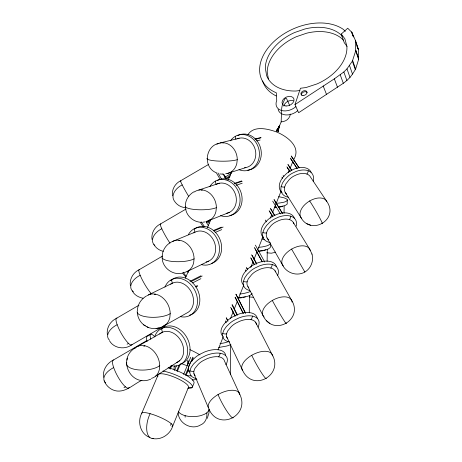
<?xml version="1.0" encoding="UTF-8"?>
<svg xmlns="http://www.w3.org/2000/svg" width="462" height="462" viewBox="0 0 462 462"><rect width="100%" height="100%" fill="white"/><g stroke="black" fill="none" stroke-linecap="round" stroke-linejoin="round"><path stroke-width="0.69" d="M230.399 374.78L230.486 344.704M249.284 312.861L249.422 295.593M267.128 261.249L267.284 249.214M270.455 243.405L270.414 246.46A17.342 4.689 0.5 0 1 270.062 247.678L269.3 248.25A13.057 3.54 0.6 0 1 264.166 250.208L258.218 251.08M284.026 213.236L284.147 206.121M287.272 199.775L287.202 203.378A16.869 3.696 0.8 0 1 286.948 204.343L286.249 204.793A12.699 2.789 0.8 0 1 281.404 206.329L278.378 206.757M277.812 129.943L281.156 121.91L281.606 109.887A9.54 4.106 -86 0 1 282.946 103.338L284.586 99.428A3.5 1.507 -86.2 0 1 286.74 99.03L289.576 105.272M134.95 348.204A17.521 13.207 61.4 0 1 150.525 348.365A17.521 13.207 61.4 0 1 159.719 365.65L159.298 369.767A17.521 13.207 61.4 0 1 151.409 378.39M147.164 295.651A17.325 13.462 63.7 0 1 162.11 297.291A17.325 13.462 63.7 0 1 170.224 313.6L169.791 317.769A17.325 13.462 63.7 0 1 161.879 326.767M194.086 258.807A16.898 4.753 -1 0 1 173.92 261.579A16.898 4.753 -1 0 1 162.202 256.537C162.174 249.907 166.667 243.797 172.742 241.355A16.713 13.473 66.3 0 1 186.873 243.613A16.713 13.473 66.3 0 1 194.086 258.807L193.63 262.913A16.713 13.473 66.3 0 1 183.714 272.528M135.932 347.464C116.482 358.096 130.527 387.762 150.699 379.187M194.317 191.973A16.17 13.438 69.7 0 1 208.755 192.475A16.17 13.438 69.7 0 1 216.389 207.6L215.916 211.648A16.17 13.438 69.7 0 1 206.11 221.437M127.033 360.042L127.252 358.137M216.851 144.242A15.691 13.358 74 0 1 230.48 145.49A15.691 13.358 74 0 1 237.272 159.644L236.787 163.629A15.691 13.358 74 0 1 225.71 173.735M215.806 172.551C202.899 166.909 205.261 146.015 218.982 143.289M341.262 34.049L344.877 38.802L346.881 46.281A43.272 29.17 -23.9 0 1 316.984 83.934L305.977 87.555L300.462 88.254L294.987 104.574L298.625 112.728L343.324 83.281L346.904 80.486L349.988 77.397L352.5 74.082L355.607 69.127L358.616 59.402L358.391 49.601L355.405 40.39L351.871 32.352L347.719 28.234L341.262 34.049L344.242 42.671L347.037 46.367M294.987 104.574L334.332 78.84L343.844 71.98L346.968 68.855L352.367 61.146L355.728 50.756L355.405 40.39M278.615 128.511L278.193 131.341L279.475 125.947L276.738 130.498L279.475 125.947L277.824 130.977M278.574 128.627L278.003 131.52L278.621 128.58M277.974 130.394L279.475 125.947L276.571 130.948L279.475 125.947L277.674 130.319L278.482 128.638M207.282 418.347L208.997 412.832L209.107 409.199L208.495 411.059L206.849 412.843A15.841 12 57.1 0 1 200.687 424.884C191.707 430.52 178.846 423.521 178.141 413.063M196.304 378.557A20.172 10.632 -25.4 0 1 189.922 370.807L191.083 367.504L193.474 364.079L195.201 362.433A15.217 8.05 -25.3 0 1 203.632 356.67L206.04 355.486A20.172 10.632 -25.4 0 1 223.487 354.204A20.172 10.632 -25.4 0 1 225.947 364.766M195.103 375.646A16.58 8.72 -25.4 0 1 193.861 371.246L194.825 368.537L198.21 364.385A12.497 6.595 -25.3 0 1 205.122 359.661L207.097 358.691A16.58 8.72 -25.4 0 1 224.526 361.151L239.818 394.415C250.156 415.35 219.138 431.144 209.269 409.754M279.475 125.947L277.529 130.561L278.453 128.384M229.626 341.932A19.791 10.828 -27 0 1 222.672 333.414L223.943 330.012L226.397 326.53L228.13 324.873A14.928 8.2 -26.9 0 1 236.486 319.132L238.848 317.983A19.791 10.828 -27 0 1 258.085 327.131M249.775 290.523A19.121 11.123 -28.6 0 1 243.399 281.358L244.704 277.876L247.141 274.347L248.839 272.695A14.42 8.426 -28.6 0 1 256.959 267.076L259.24 265.973A19.121 11.123 -28.6 0 1 277.558 275.716M269.866 242.498A18.532 11.342 -30.6 0 1 262.849 232.513L264.189 228.956L266.603 225.404L268.266 223.758A13.976 8.587 -30.6 0 1 276.155 218.249L278.361 217.192A18.532 11.342 -30.6 0 1 296.194 226.201M288.565 197.268A18.018 11.498 -32.8 0 1 281.139 186.584L282.501 182.975L284.892 179.406L286.521 177.772A13.583 8.703 -32.8 0 1 294.196 172.366L296.327 171.356A18.018 11.498 -32.8 0 1 313.207 181.196M227.518 338.484A16.274 8.882 -27 0 1 226.542 333.859L227.593 331.075L231.04 326.859A12.266 6.716 -26.9 0 1 237.89 322.164L239.824 321.217A16.274 8.882 -27 0 1 256.427 324.318M248.735 287.578A15.72 9.125 -28.6 0 1 247.135 281.808L248.221 278.95L251.623 274.711A11.845 6.901 -28.6 0 1 258.275 270.103L260.146 269.202A15.72 9.125 -28.6 0 1 275.595 271.933M268.786 239.813A15.234 9.309 -30.6 0 1 266.47 232.963L267.573 230.047L270.928 225.791A11.481 7.04 -30.6 0 1 277.396 221.275L279.204 220.414A15.234 9.309 -30.6 0 1 293.89 223.804M286.706 194.161A14.813 9.436 -32.8 0 1 284.644 187.041L285.77 184.078L289.073 179.81A11.157 7.132 -32.8 0 1 295.368 175.387L297.118 174.561A14.813 9.436 -32.8 0 1 310.683 177.35L326.778 201.415M218.041 349.861L223.354 336.48M230.526 318.422L233.183 311.729M234.246 309.055L237.168 301.698M238.23 299.018L243.809 284.973M250.716 267.579L253.107 261.556M253.904 259.552L257.091 251.524M257.623 250.185L262.936 236.804M270.368 218.07L271.962 214.056M272.759 212.052L280.994 191.314M288.432 172.58L289.495 169.906M290.026 168.566L292.948 161.209M293.48 159.869C302.044 146.997 286.85 136.134 276.305 131.866C267.642 128.852 253.875 125.254 247.984 134.65M290.384 114.05C289.668 118.965 285.932 121.518 281.156 121.91M168.116 367.723A19.901 4.966 22.6 0 1 193.994 383.142L192.365 387.168A5.423 5.394 35.4 0 1 188.461 387.3A16.395 3.985 22.6 0 0 174.48 377.194A16.395 3.985 22.6 0 0 158.131 374.884L141.707 413.363C137.15 421.771 140.408 434.101 149.827 437.462M188.461 387.3L172.719 426.097C170.091 434.609 160.886 440.529 152.067 438.421M185.366 375.138L192.752 357.149M186.209 375.052L188.663 369.057M191.666 361.74L193.307 357.744M183.622 374.445L190.702 357.247M170.524 425.358L171.217 423.671M177.258 371.506L180.578 363.53M174.515 370.391L176.461 365.748M176.68 370.922L179.181 364.94M169.71 368.485L170.825 365.84M170.293 369.063L171.679 365.76M164.074 327.004L164.934 325.017M185.389 278.072L188.56 270.801M207.288 227.824L210.741 219.889M228.026 180.215L231.774 171.621M276.813 131.231L278.274 128.557M278.257 128.372L277.096 130.457L278.343 128.361M277.125 130.706L278.372 128.609M278.205 128.413L276.542 130.677L278.216 128.482M252.177 293.578L251.345 294.288A13.444 4.377 0.2 0 1 245.9 296.708L238.352 297.857M272.54 355.902A16.811 8.622 -27.2 0 0 259.788 351.946C254.256 353.436 249.076 356.312 245.12 360.476A16.811 8.622 -27.2 0 0 242.741 370.645C253.268 392.764 284.725 374.486 271.691 353.811M193.942 191.788C188.906 194.629 185.349 199.948 185.354 205.821A16.314 3.627 -0.3 0 0 197.147 209.684A16.314 3.627 -0.3 0 0 216.389 207.6M300.687 217.094C310.568 236.226 339.247 219.664 327.004 201.75A15.258 9.304 -32.6 0 0 316.88 198.198C311.734 199.238 307.039 202.056 303.563 205.965A15.258 9.304 -32.6 0 0 301.778 218.561M310.175 250.358A15.708 9.142 -30.5 0 0 299.064 246.171C293.797 247.349 288.952 250.185 285.325 254.181A15.708 9.142 -30.5 0 0 283.322 266.002M146.546 295.928C141.233 298.897 137.387 304.585 137.439 310.77A17.539 6.018 -2 0 0 149.041 317.157A17.539 6.018 -2 0 0 170.224 313.6M292.076 302.05A16.222 8.917 -28.7 0 0 280.076 297.314C274.676 298.643 269.669 301.495 265.881 305.578A16.222 8.917 -28.7 0 0 264.108 317.013M239.818 394.415A17.14 8.437 -25.7 0 0 226.293 391.089C220.715 392.671 215.442 395.53 211.411 399.74A17.14 8.437 -25.7 0 0 209.465 409.517M155.671 376.137L179.66 360.689M146.466 340.777L113.537 359.962C107.092 362.993 102.321 370.114 103.621 377.344M206.849 412.843L204.268 414.362L200.93 415.575A15.581 7.19 -1.7 0 1 178.286 411.232M208.495 164.489L180.561 180.821C175.017 183.46 171.587 189.715 172.442 195.813M224.59 177.339L231.37 173.371M225.271 178.546L230.215 175.658M226.334 178.915L230.036 176.75M186.128 208.98L160.354 224.035C154.678 226.727 151.08 233.171 152.021 239.426M206.474 221.847L210.198 219.675M206.953 222.545L210.672 220.374M162.491 256.098L138.941 269.843C133.125 272.586 129.337 279.239 130.376 285.649M138.958 305.209L116.205 318.48C110.239 321.281 106.254 328.164 107.398 334.725M143.838 346.419L144.924 345.784M163.998 326.039L131.341 345.068C124.526 349.925 113.802 348.308 109.552 340.846M151.057 334.118L147.413 336.238A19.473 3.783 60.9 0 0 147.101 341.395M141.892 380.301C133.818 383.968 126.634 391.972 117.048 391.031C111.267 390.338 106.3 386.238 104.193 380.844M149.74 294.271L151.12 293.48A14.911 2.437 59.9 0 1 141.539 278.343L140.159 275.277A14.911 2.437 59.9 0 1 139.582 269.681M127.096 344.19L128.517 343.376M123.955 387.658L125.421 386.809M137.826 346.304L162.48 332.218A5.521 3.54 67.8 0 1 161.85 328.407M163.202 326.288L186.625 313.138A16.58 13.155 63.5 0 0 190.997 291.441A16.58 13.155 63.5 0 0 170.64 284.251M195.813 287.035L197.73 286.036M195.461 286.579L197.349 285.603M192.567 282.917L200.901 278.673M190.038 281.283L200.964 275.779M191.256 281.508L202.171 275.999M154.435 294.692L155.486 294.161M148.389 294.964L172.407 283.183A5.457 3.355 65.1 0 1 171.766 279.493M187.098 271.535L208.772 261.094M215.182 232.444L221.766 229.614M213.427 230.486L221.281 227.154M213.97 230.942L223.123 227.044M178.759 240.708L179.73 240.292M172.742 241.355L194.976 232.184A5.278 3.015 63 0 1 194.311 228.707M209.442 220.339L229.533 212.289M236.157 185.32L242.18 183.223M234.742 183.83L242.152 181.277M201.49 190.246L202.391 189.94M234.24 183.466L241.666 180.913M198.816 190.044L219.363 183.212M227.096 173.55L245.848 167.59M146.974 326.807C151.265 329.221 156.682 328.857 161.221 327.321M256.676 140.922L260.112 140.003M255.324 139.339L260.822 137.901M222.782 142.983L223.62 142.764M254.862 139.062L261.053 137.445M182.276 273.169C172.8 275.623 162.289 267.729 162.174 257.86M242.868 297.516L243.878 297.257M220.108 142.983L239.195 138.202M204.77 221.933L202.83 222.239M157.224 328.28L159.286 327.922M156.064 328.482L157.016 328.32M239.512 298.048L241.649 297.747M299.988 90.506L295.888 91.026A43.151 29.164 -23.9 0 1 266.62 75.583L265.321 68.041A43.151 29.164 -23.9 0 1 294.681 32.502L304.955 28.973A43.151 29.164 -23.9 0 1 340.944 34.812L342.013 36.221M258.645 251.444L262.145 250.883A10.713 2.922 0.6 0 0 263.132 250.681M275.364 207.623L276.686 207.502M196.956 379.597L192.498 379.868L192.544 380.18M218.642 347.488L226.507 346.084A13.86 5.307 -0.4 0 0 230.913 344.329M274.434 207.045L275.693 207.011M222.898 174.174L219.854 173.943M201.68 222.291C193.341 222.366 185.476 215.361 185.458 206.832M253.598 297.366L249.318 296.899M187.93 388.323L191.268 388.08L192.365 387.168A19.947 4.88 22.6 0 0 183.096 378.488A19.947 4.88 22.6 0 0 162.953 371.026M185.672 207.629C180.994 207.536 176.669 204.776 174.249 200.826A14.166 9.65 -26.6 0 1 182.201 184.892A14.079 0.924 59.5 0 1 180.977 181.058M163.3 251.311C159.396 250.571 155.873 247.978 153.892 244.554M143.041 298.256C138.687 297.337 134.298 295.085 132.317 290.898M266.799 252.795L271.379 253.211L273.094 252.812A13.802 11.873 63.4 0 0 275.652 252.079M141.707 413.363A16.771 3.315 22.6 0 1 150.121 413.663L154.002 414.888A16.771 3.315 22.6 0 1 168.896 421.945A16.771 3.315 22.6 0 1 171.893 426.68M306.878 223.654L310.724 225.219M263.317 316.129C273.677 337.052 304.152 319.525 291.331 299.826M137.272 312.456C137.636 317.804 140.575 323.186 145.299 325.843M143.538 324.838L148.215 327.523M266.407 320.68L269.941 323.446M345.31 31.358L343.312 29.372A49.319 33.339 -23.9 0 0 273.781 41.684A49.319 33.339 -23.9 0 0 276.288 92.77L276.744 100.491A12.653 8.894 -25.4 0 0 281.208 110.395A12.653 8.894 -25.4 0 0 295.905 106.63M157.011 375.317L157.935 376.432M343.503 40.535L342.44 39.126A42.902 29.146 -23.8 0 0 306.601 33.2L296.379 36.7A42.902 29.146 -23.8 0 0 267.209 72.118L268.405 78.962M304.62 271.662L304.874 272.026C310.961 268.439 313.981 260.724 311.954 253.961M291.233 155.925L299.099 167.804M291.609 156.693L299.076 167.972M290.407 158.148L297.124 168.341M290.777 158.911L297.101 168.503M288.086 164.634L291.609 170.051M287.918 164.582L291.834 170.599M286.896 166.84L290.015 171.662M287.277 167.596L290.009 171.812M283.114 175.427L283.882 176.64M281.878 177.108L282.652 178.326M285.135 192.256L300.473 216.753M293.428 222.672L309.505 248.874M274.082 199.619L282.317 213.184M274.11 199.74L282.346 213.3M309.731 249.243L312.035 254.169M272.695 201.143L280.44 213.958M270.871 208.951L274.884 215.685M270.27 208.333L274.653 215.679M225.918 178.921L222.903 173.816M269.144 210.643L272.782 216.77M269.56 211.371L272.834 216.886M291.574 249.082L304.874 272.026C297.13 276.628 286.44 273.094 282.588 265.049M265.303 220.051L266.378 221.899M223.747 174.145L225.722 177.547M267.105 238.017L282.38 264.674M275.081 270.853L291.106 299.422M255.37 245.143L264.726 262M255.088 248.729L262.324 261.839M254.302 247.407L262.231 261.769M252.2 255.365L256.635 263.502M251.559 254.787L256.676 264.183M251.114 258.472L254.175 264.114M250.664 257.779L254.406 264.68M182.201 184.892L183.605 187.56A14.079 0.924 59.5 0 0 188.75 196.483M246.841 268.133L247.511 269.392M246.379 267.452L247.384 269.34M208.264 221.645L209.153 223.319M245.322 269.86L245.992 271.125M247.938 286.665L263.103 315.719M255.538 322.176L271.471 353.372M236.076 294.323L245.507 313.005M235.868 294.196L245.501 313.288M235.216 297.262L243.278 313.3M235.054 297.245L243.116 313.3M232.357 304.729L237.462 315.026M231.993 304.839L237.093 315.142M160.88 224.087A14.478 1.634 59.6 0 0 161.798 228.754L163.19 231.612A14.478 1.634 59.6 0 0 169.958 243.122M231.462 308.57L234.956 315.656M230.653 307.276L235.1 316.308M226.432 317.885L227.991 321.119M226.247 317.891L227.806 321.13M225.323 320.871L226.253 322.817M226.519 336.388L242.533 370.195M238.825 392.457L239.483 393.919M356.912 45.975L358.269 49.059M193.959 373.666L208.339 407.611M116.973 318.075A15.396 3.326 60.5 0 0 117.169 324.711L118.526 328.003A15.396 3.326 60.5 0 0 126.536 341.193A15.396 3.326 60.5 0 0 132.034 344.537M113.537 359.962A15.979 3.892 61.2 0 0 113.675 367.596L115.073 371.125A15.979 3.892 61.2 0 0 123.36 384.702A15.979 3.892 61.2 0 0 129.106 387.404M323.175 85.955L326.484 94.317M334.332 78.84L337.508 87.278M340.217 74.798L343.324 83.281M343.844 71.98L346.904 80.486M346.968 68.855L349.988 77.397M349.509 65.523L352.5 74.082M352.367 61.146L355.318 69.739M352.662 60.534L355.607 69.127M355.815 50.162L358.703 58.801M355.728 50.756L358.616 59.402M355.526 40.933L358.391 49.601M351.871 32.352L353.418 37.024M351.559 31.901L352.887 35.903M185.118 415.656L185.135 417.186M188.669 360.701L188.692 363.571M188.756 370.033L188.767 371.471M187.468 360.418L187.52 365.442M187.566 370.46L187.578 371.898M187.052 365.679A29.643 8.079 22.6 0 1 181.335 363.53M189.882 349.647A29.643 8.079 22.6 0 1 199.971 354.926M191.187 375.872A19.202 7.923 -1.4 0 1 186.042 375.444M174.382 369.906A19.202 7.923 -1.4 0 1 174.983 365.8M245.391 296.864A11.03 3.609 0.2 0 1 244.404 297.135M239.72 294.005A17.874 5.723 0.1 0 0 244.08 293.405L245.928 292.931A13.462 4.32 0.2 0 0 250.543 291.239M282.79 206.237A10.418 2.304 0.8 0 1 279.383 207.126M275.745 203.338A16.886 3.627 0.8 0 0 279.781 202.968L281.462 202.668A12.717 2.737 0.8 0 0 286.313 201.166L287.012 200.722A16.886 3.627 0.8 0 0 278.586 196.754M265.731 249.751A10.713 2.922 0.6 0 1 264.218 250.387M258.258 247.349A17.36 4.62 0.5 0 0 262.451 246.87L264.212 246.489A13.075 3.488 0.6 0 0 269.346 244.56L270.108 243.994A17.36 4.62 0.5 0 0 270.466 242.793M261.821 238.964A17.36 4.62 0.5 0 1 264.264 239.443M220.028 343.555A18.428 6.947 -0.5 0 0 224.572 342.816L226.513 342.238A13.877 5.249 -0.4 0 0 228.447 341.661M286.082 322.903A16.465 0.681 60 0 1 282.022 317.382A16.465 0.681 60 0 1 272.297 300.421M243.595 285.141A19.058 11.146 -28.6 0 1 245.541 271.315L247.234 269.664A14.374 8.443 -28.6 0 1 255.319 264.056L257.594 262.959A19.058 11.146 -28.6 0 1 276.449 266.666M247.135 281.808A5.226 3.823 12.1 0 1 243.399 281.358M272.245 264.553A5.238 3.604 -75.9 0 1 270.819 268.012M294.456 218.364A18.474 11.365 -30.6 0 0 276.703 214.432L274.503 215.483A13.929 8.605 -30.6 0 0 266.643 220.98L264.986 222.62A18.474 11.365 -30.6 0 0 263.646 237.687M266.47 232.963A5.07 3.465 12.5 0 1 262.849 232.513M290.817 216.204A5.07 3.511 -72.4 0 1 289.426 219.577M233.264 417.746A17.452 2.605 61.4 0 1 226.83 411.07A17.452 2.605 61.4 0 1 218.018 394.542M189.541 372.147A20.103 10.661 -25.3 0 1 191.978 360.585L193.699 358.945A15.165 8.079 -25.2 0 1 202.102 353.193L204.499 352.015A20.103 10.661 -25.3 0 1 225.67 355.139M193.861 371.246A5.48 4.481 8.2 0 1 189.922 370.807M220.12 353.234A5.567 3.604 -81.4 0 1 218.647 356.82M266.355 378.574A17.134 1.605 60.7 0 1 260.568 371.338A17.134 1.605 60.7 0 1 251.703 355.266M222.343 335.735A19.727 10.857 -27 0 1 224.809 323.215L226.536 321.558A14.876 8.224 -26.9 0 1 234.863 315.835L237.22 314.691A19.727 10.857 -27 0 1 257.38 318.589M226.542 333.859A5.4 4.216 11.3 0 1 222.672 333.414M252.454 316.077A5.446 3.679 -79.4 0 1 250.987 319.629M309.65 200.93A15.344 0.866 59.6 0 1 318.924 216.435A15.344 0.866 59.6 0 1 322.026 223.556M282.097 192.689A17.96 11.51 -32.9 0 1 283.27 176.848L284.892 175.213A13.542 8.714 -32.9 0 1 292.538 169.825L294.664 168.821A17.96 11.51 -32.9 0 1 311.157 172.291M284.644 187.041A4.92 3.147 12.8 0 1 281.139 186.584M308.275 170.749A4.926 3.419 -68.9 0 1 306.918 174.041M209.869 186.584A18.867 15.945 69.8 0 1 230.625 182.086A18.867 15.945 69.8 0 1 239.281 205.607A18.867 15.945 69.8 0 1 220.565 215.644M226.288 213.363A15.517 13.103 69.8 0 0 235.343 194.017A15.517 13.103 69.8 0 0 216.135 184.361A5.117 2.708 61.5 0 1 215.454 181.075M217.556 180.388A18.786 15.904 69.8 0 1 240.875 192.048A18.786 15.904 69.8 0 1 229.839 215.494M188.352 234.673A19.479 16.003 66.2 0 1 208.801 229.649A19.479 16.003 66.2 0 1 219.075 252.997A19.479 16.003 66.2 0 1 201.553 264.674M193.792 232.888A16.02 13.15 66.3 0 1 214.125 241.505A16.02 13.15 66.3 0 1 206.156 261.96M194.791 228.886A19.392 15.962 66.2 0 1 219.398 238.109A19.392 15.962 66.2 0 1 211.325 263.525M154.614 336.931A20.374 15.731 61.1 0 1 173.989 328.95A20.374 15.731 61.1 0 1 187.607 352.339A20.374 15.731 61.1 0 1 171.431 365.812M159.667 334.066A16.759 12.924 61.1 0 1 180.659 340.327A16.759 12.924 61.1 0 1 176.79 362.474M159.719 365.65A17.712 7.121 -2.9 0 1 138.236 369.889A17.712 7.121 -2.9 0 1 126.767 362.335M160.938 329.256A20.282 15.691 61.1 0 1 186.429 336.775A20.282 15.691 61.1 0 1 181.67 363.611M164.94 287.098A20.161 16.008 63.5 0 1 184.921 280.088A20.161 16.008 63.5 0 1 197.361 303.586A20.161 16.008 63.5 0 1 180.613 316.701M170.784 280.711A20.068 15.968 63.5 0 1 196.899 288.507A20.068 15.968 63.5 0 1 189.432 315.251M230.474 140.829A18.33 15.835 74.3 0 1 251.288 137.566A18.33 15.835 74.3 0 1 258.194 160.903A18.33 15.835 74.3 0 1 239.016 169.687M237.243 138.819A15.073 13.017 74.3 0 1 255.295 149.832A15.073 13.017 74.3 0 1 244.496 167.775M237.272 159.644A15.783 2.628 0.1 0 1 218.884 161.117A15.783 2.628 0.1 0 1 207.051 158.304M237.884 135.51A18.255 15.789 74.4 0 1 260.493 147.719A18.255 15.789 74.4 0 1 247.811 170.132M236.018 139.426A4.972 2.425 60.5 0 1 235.325 136.313M221.558 179.077A17.158 0.364 59.7 0 1 217.948 172.932M219.935 178.95A14.085 0.323 59.7 0 1 216.193 172.557M204.412 226.628A17.637 1.19 59.7 0 1 201.501 221.991M154.862 245.53A14.634 9.523 -24.6 0 1 161.798 228.754M208.616 225.895A17.637 1.109 59.7 0 1 205.96 221.72M203.245 226.952A14.484 1.005 59.7 0 1 200.577 222.794M186.042 276.103A18.168 2.114 59.9 0 1 183.206 272.21M133.362 291.817A15.159 9.344 -23 0 1 140.159 275.277M188.329 272.493A18.168 2.027 59.9 0 1 187.462 271.275M185.949 276.715A14.917 1.761 59.9 0 1 182.426 272.828M109.413 340.107A15.748 9.125 -21.8 0 1 117.169 324.711M105.711 382.882A16.355 8.888 -21.7 0 1 113.675 367.596M150.808 339.241A19.473 3.684 60.9 0 1 154.302 336.313M153.315 438.403A17.544 8.639 -73.5 0 1 146.852 430.861A17.544 8.639 -73.5 0 1 150.121 413.663M297.724 110.707A12.584 8.882 -25.4 0 1 285.874 114.946A12.584 8.882 -25.4 0 1 278.112 109.436M276.201 95.946A49.041 33.322 -23.8 0 1 262.601 80.948M283.905 106.139A6.289 4.441 -25.4 0 1 293.255 100.676M301.415 95.189A3.188 2.235 -24.3 0 1 303.436 92.105A3.188 2.235 -24.3 0 1 307.138 92.515M286.036 106.017A6.329 4.447 -25.4 0 0 293.947 99.03A6.329 4.447 -25.4 0 0 284.101 98.487A6.329 4.447 -25.4 0 0 286.036 106.017M302.98 95.501A3.194 2.235 -24.3 0 0 306.953 91.996A3.194 2.235 -24.3 0 0 301.952 91.742A3.194 2.235 -24.3 0 0 302.98 95.501"/></g></svg>
